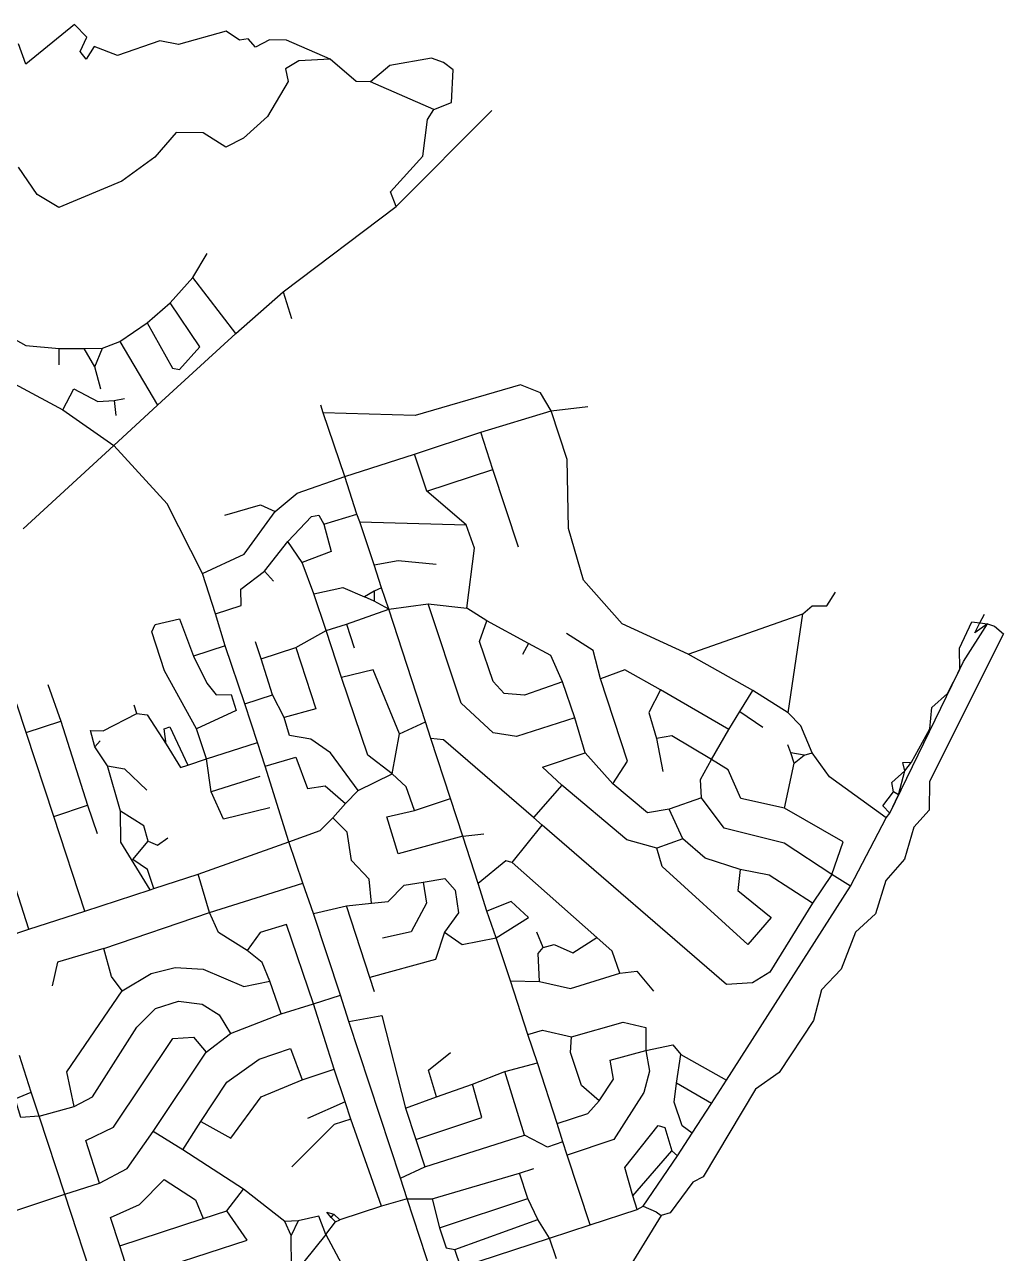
# Model space of a CAD drawing. Header units: metres. Extents: x 609554 to 651406, y 4826501 to 4857446.
# Drawn here: x 648898 to 651406, y 4849140 to 4852289 of the extents above; entities that cross this region are included whole.
import ezdxf

# ---------------------------------------------------------------- set-up
doc = ezdxf.new("R2010")
doc.units = ezdxf.units.M

msp = doc.modelspace()

# ---------------------------------------------------------------- linework, layer by layer
at = {"layer": 'ROADS'}
for points in [[(649681.2, 4852200), (649569.3, 4852249.3), (649526.1, 4852250.1), (649490.3, 4852230.8), (649471.3, 4852252.9), (649448.7, 4852248.7), (649414.6, 4852271.8), (649292.8, 4852238.1), (649244.8, 4852247.3), (649136.1, 4852209.4), (649076.3, 4852232.6), (649056.5, 4852200.2), (649040.9, 4852220.1), (649058, 4852256.5), (649026.4, 4852289), (648901.5, 4852187.6), (648882.8, 4852239.5)], [(649681.2, 4852200), (649600.6, 4852196), (649566.7, 4852175.8), (649573.5, 4852143.4), (649521, 4852053.6), (649459.5, 4851997.8), (649414.1, 4851974.6), (649355.5, 4852012), (649286.9, 4852012.2), (649231.9, 4851948.9), (649147.6, 4851887.4), (648985.7, 4851819.9), (648931, 4851853.9), (648882.6, 4851923.9)], [(649784.5, 4852142.1), (649747.6, 4852143.3), (649681.2, 4852200)], [(649947, 4852071.8), (649992, 4852089), (649996.6, 4852173.2), (649971.7, 4852192.2), (649941.1, 4852202.9), (649833.8, 4852183.8), (649784.5, 4852142.1)], [(649947, 4852071.8), (649784.5, 4852142.1)], [(649850.7, 4851822.8), (649835.8, 4851860.2), (649918.9, 4851952), (649930.2, 4852045.5), (649947, 4852071.8)], [(649850.7, 4851822.8), (650095.4, 4852069)], [(649561, 4851604.6), (649850.7, 4851822.8)], [(649329.1, 4851641.3), (649366.5, 4851702.5)], [(649271.7, 4851576.1), (649329.1, 4851641.3)], [(649439.8, 4851497.1), (649329.1, 4851641.3)], [(649439.8, 4851497.1), (649561, 4851604.6)], [(649561, 4851604.6), (649582.2, 4851535.7)], [(649212.8, 4851524.9), (649271.7, 4851576.1)], [(649212.8, 4851524.9), (649277.6, 4851408.9), (649295.3, 4851405.3), (649347.4, 4851462.9), (649271.7, 4851576.1)], [(648817.2, 4851513.7), (648901.9, 4851467), (648987.3, 4851459.2)], [(649142.3, 4851477.1), (649212.8, 4851524.9)], [(649097.6, 4851459.8), (649142.3, 4851477.1)], [(649142.3, 4851477.1), (649238.8, 4851313.6)], [(649238.8, 4851313.6), (649439.8, 4851497.1)], [(648986.9, 4851416.9), (648987.3, 4851459.2)], [(648987.3, 4851459.2), (649051.2, 4851458.9)], [(649051.2, 4851458.9), (649097.6, 4851459.8)], [(649078.1, 4851411.6), (649051.2, 4851458.9)], [(649078.1, 4851411.6), (649097.6, 4851459.8)], [(648770.3, 4851423.4), (648996.3, 4851301.6)], [(649094, 4851355), (649078.1, 4851411.6)], [(648996.3, 4851301.6), (649024.6, 4851355.3), (649086, 4851323), (649127.7, 4851326.1)], [(650247.3, 4851299.5), (650219.7, 4851345.5), (650168.8, 4851365.9), (649898.7, 4851286.9), (649663.5, 4851293.9)], [(649127, 4851210.3), (649238.8, 4851313.6)], [(649127.7, 4851326.1), (649154.3, 4851331)], [(649127.7, 4851326.1), (649132.4, 4851287.2)], [(649663.5, 4851293.9), (649657.3, 4851313.7)], [(650247.3, 4851299.5), (650341.6, 4851310.4)], [(648996.3, 4851301.6), (649127, 4851210.3)], [(649718.8, 4851131.3), (649663.5, 4851293.9)], [(650067.1, 4851244.7), (650247.3, 4851299.5)], [(650598.1, 4850675.8), (650429, 4850753.7), (650330, 4850865), (650291.9, 4850997.3), (650288.5, 4851174.2), (650247.3, 4851299.5)], [(649897, 4851188.4), (650067.1, 4851244.7)], [(650098, 4851149.1), (650067.1, 4851244.7)], [(648894.5, 4850997.2), (649127, 4851210.3)], [(649353.8, 4850882.1), (649263.6, 4851061.3), (649127, 4851210.3)], [(649718.8, 4851131.3), (649897, 4851188.4)], [(649928.5, 4851093.7), (649897, 4851188.4)], [(649540.1, 4851041.6), (649596.5, 4851088.3), (649718.8, 4851131.3)], [(649749.2, 4851034.5), (649718.8, 4851131.3)], [(649928.5, 4851093.7), (650098, 4851149.1)], [(650163.8, 4850950), (650098, 4851149.1)], [(650029.7, 4851007.5), (649928.5, 4851093.7)], [(649411.2, 4851031.7), (649502.7, 4851058.5), (649540.1, 4851041.6)], [(649353.8, 4850882.1), (649460.5, 4850931.6), (649540.1, 4851041.6)], [(649573.1, 4850964.3), (649633.1, 4851028.4), (649652.5, 4851031.7), (649665.4, 4851008.9)], [(649665.4, 4851008.9), (649749.2, 4851034.5)], [(649756.8, 4851014.6), (649749.2, 4851034.5)], [(649665.4, 4851008.9), (649683.6, 4850939), (649609.3, 4850910.6)], [(649793.7, 4850904.2), (649756.8, 4851014.6)], [(649756.8, 4851014.6), (650029.7, 4851007.5)], [(650031, 4850793.5), (650050.6, 4850946.9), (650029.7, 4851007.5)], [(649513.2, 4850888.2), (649573.1, 4850964.3)], [(649609.3, 4850910.6), (649573.1, 4850964.3)], [(649639, 4850830.4), (649609.3, 4850910.6)], [(649793.7, 4850904.2), (649855.2, 4850915.4), (649952.9, 4850906.1)], [(649813.1, 4850845.9), (649793.7, 4850904.2)], [(649387.1, 4850779), (649353.8, 4850882.1)], [(649387.1, 4850779), (649453.3, 4850800.1), (649452.7, 4850842.1), (649513.2, 4850888.2)], [(649513.2, 4850888.2), (649536, 4850862.6)], [(649639, 4850830.4), (649714, 4850846.8), (649769.4, 4850822.4)], [(649793.8, 4850836.9), (649769.4, 4850822.4)], [(649813.1, 4850845.9), (649793.8, 4850836.9)], [(649793.8, 4850836.9), (649794.3, 4850811.9)], [(649831.3, 4850790.9), (649813.1, 4850845.9)], [(649670.8, 4850736), (649639, 4850830.4)], [(649794.3, 4850811.9), (649769.4, 4850822.4)], [(649831.3, 4850790.9), (649794.3, 4850811.9)], [(649831.3, 4850790.9), (649932.1, 4850804.7)], [(649932.1, 4850804.7), (650031, 4850793.5)], [(650307.7, 4850512.5), (650158.4, 4850464.8), (650099.2, 4850473.7), (650016.7, 4850550.2), (649932.1, 4850804.7)], [(650892.1, 4850779.1), (650916.3, 4850799.6), (650953.4, 4850799.3), (650975.4, 4850834.7)], [(649412, 4850697.1), (649387.1, 4850779)], [(649723.2, 4850752.6), (649831.3, 4850790.9)], [(649925.2, 4850501.9), (649831.3, 4850790.9)], [(650082.7, 4850761.5), (650031, 4850793.5)], [(650598.1, 4850675.8), (650892.1, 4850779.1)], [(650854.2, 4850525.4), (650892.1, 4850779.1)], [(651345.3, 4850756.2), (651357.4, 4850778.4)], [(649338.9, 4850484.7), (649256.9, 4850632.6), (649224.4, 4850733.1), (649233.3, 4850751.6), (649295.2, 4850766.1), (649331.4, 4850670.6)], [(649670.8, 4850736), (649723.2, 4850752.6)], [(649723.2, 4850752.6), (649742.9, 4850691.9)], [(650276.8, 4850605), (650178.7, 4850570.2), (650127.1, 4850575.2), (650099, 4850605.7), (650063.4, 4850708.1), (650082.7, 4850761.5)], [(650189.4, 4850703.4), (650082.7, 4850761.5)], [(651383.4, 4850747.7), (651406, 4850728.1), (651217, 4850349.1), (651216.1, 4850276.1), (651176.3, 4850232.6), (651152.2, 4850150.7), (651104.8, 4850096.1), (651078, 4850010), (651026.8, 4849963.7), (650990.6, 4849868.8), (650939.8, 4849815.2), (650919.4, 4849736.9), (650831.2, 4849603.9), (650771, 4849561.1), (650636.6, 4849336.2), (650610.5, 4849322.7), (650552, 4849243.7), (650529.2, 4849237.4)], [(651114.7, 4850268), (651304, 4850657.2), (651365.4, 4850753.6)], [(651170.7, 4850399.2), (651217.5, 4850484.6), (651222.8, 4850539.1), (651263.1, 4850575), (651294, 4850636.2), (651293.2, 4850690.8), (651325.1, 4850758.6), (651345.3, 4850756.2)], [(651365.4, 4850753.6), (651332.6, 4850730.5), (651345.3, 4850756.2)], [(651345.3, 4850756.2), (651365.4, 4850753.6)], [(651365.4, 4850753.6), (651383.4, 4850747.7)], [(649593.4, 4850692.6), (649670.8, 4850736)], [(649710.1, 4850615.7), (649670.8, 4850736)], [(650374, 4850612.7), (650355.3, 4850685.4), (650286.3, 4850728.6)], [(649412, 4850697.1), (649331.4, 4850670.6)], [(649462.2, 4850548.3), (649412, 4850697.1)], [(649504.1, 4850664), (649489.9, 4850707.7)], [(649504.1, 4850664), (649593.4, 4850692.6)], [(649593.4, 4850692.6), (649644.5, 4850535.5), (649563, 4850513)], [(650189.4, 4850703.4), (650174.2, 4850675.1)], [(650276.8, 4850605), (650246.4, 4850672.4), (650189.4, 4850703.4)], [(649331.4, 4850670.6), (649365.6, 4850601.5), (649389.3, 4850571.6), (649427.2, 4850572.4), (649440.4, 4850531.5), (649338.9, 4850484.7)], [(649533.1, 4850571.5), (649504.1, 4850664)], [(650764.4, 4850582.9), (650598.1, 4850675.8)], [(649858.6, 4850471.6), (649791.7, 4850635.6), (649710.1, 4850615.7)], [(650527.3, 4850584.5), (650435.9, 4850635.8), (650374, 4850612.7)], [(648957.6, 4850598.1), (648991.1, 4850504.4)], [(649840.4, 4850369), (649777.8, 4850416.9), (649710.1, 4850615.7)], [(650307.7, 4850512.5), (650276.8, 4850605)], [(650405, 4850343.2), (650442.6, 4850401.9), (650374, 4850612.7)], [(650527.3, 4850584.5), (650497.2, 4850525.9), (650517.6, 4850459.3)], [(650702.6, 4850482.6), (650527.3, 4850584.5)], [(649462.2, 4850548.3), (649533.1, 4850571.5)], [(649563, 4850513), (649533.1, 4850571.5)], [(650730.6, 4850528.9), (650764.4, 4850582.9)], [(650854.2, 4850525.4), (650764.4, 4850582.9)], [(648902.2, 4850475), (648878.3, 4850547.3)], [(649078.3, 4850438), (649067.1, 4850480), (649099.5, 4850479.4), (649185.8, 4850523.8)], [(649185.8, 4850523.8), (649178.7, 4850544.8)], [(649185.8, 4850523.8), (649212.8, 4850520.2), (649260.9, 4850445.1)], [(649494.7, 4850449.4), (649462.2, 4850548.3)], [(650702.6, 4850482.6), (650730.6, 4850528.9)], [(650730.6, 4850528.9), (650789.9, 4850488.3)], [(650916.1, 4850423), (650887.2, 4850491.7), (650854.2, 4850525.4)], [(648902.2, 4850475), (648991.1, 4850504.4)], [(648991.1, 4850504.4), (649059.9, 4850288.7)], [(649753, 4850326.1), (649682, 4850423.1), (649631.7, 4850458.2), (649577, 4850467), (649563, 4850513)], [(649858.6, 4850471.6), (649925.2, 4850501.9)], [(649939, 4850459.2), (649925.2, 4850501.9)], [(650334.3, 4850423), (650307.7, 4850512.5)], [(648973.3, 4850259.4), (648902.2, 4850475)], [(649260.9, 4850445.1), (649256.2, 4850484.7), (649270.1, 4850489.7), (649316.4, 4850391.5)], [(649364, 4850407.5), (649338.9, 4850484.7)], [(649840.4, 4850369), (649858.6, 4850471.6)], [(650201.7, 4850257.1), (649971.6, 4850456.4), (649939, 4850459.2)], [(649989.6, 4850305.4), (649939, 4850459.2)], [(650658.3, 4850405.8), (650556.7, 4850466), (650517.6, 4850459.3)], [(650517.6, 4850459.3), (650533.4, 4850374.6)], [(650658.3, 4850405.8), (650702.6, 4850482.6)], [(649078.3, 4850438), (649091.9, 4850453.9)], [(649110.7, 4850389.5), (649078.3, 4850438)], [(649260.9, 4850445.1), (649297.9, 4850385.2), (649316.4, 4850391.5)], [(649364, 4850407.5), (649494.7, 4850449.4)], [(649514.9, 4850389), (649494.7, 4850449.4)], [(650861, 4850422.5), (650853.3, 4850443.7)], [(649316.4, 4850391.5), (649364, 4850407.5)], [(649376.2, 4850322.6), (649364, 4850407.5)], [(649514.9, 4850389), (649593.5, 4850411.5), (649622.9, 4850331.1), (649668.1, 4850337.9), (649720.9, 4850292.8)], [(650274.5, 4850340.2), (650225.4, 4850386), (650334.3, 4850423)], [(650405, 4850343.2), (650334.3, 4850423)], [(650632.2, 4850307.4), (650629.9, 4850354.3), (650658.3, 4850405.8)], [(650845.4, 4850280.9), (650733.3, 4850306.2), (650700.8, 4850379.6), (650658.3, 4850405.8)], [(650845.4, 4850280.9), (650869.7, 4850396.5)], [(650895.2, 4850417.2), (650861, 4850422.5)], [(650869.7, 4850396.5), (650861, 4850422.5)], [(650869.7, 4850396.5), (650895.2, 4850417.2)], [(650895.2, 4850417.2), (650916.1, 4850423)], [(651105.7, 4850256.7), (650960.8, 4850361.4), (650916.1, 4850423)], [(651153.5, 4850376.8), (651148.2, 4850398.4), (651170.7, 4850399.2)], [(651153.5, 4850376.8), (651170.7, 4850399.2)], [(649143.9, 4850273.4), (649110.7, 4850389.5)], [(649110.7, 4850389.5), (649154.2, 4850381.7), (649211.6, 4850327.4)], [(649575.7, 4850195.2), (649514.9, 4850389)], [(649753, 4850326.1), (649840.4, 4850369)], [(649897.5, 4850275), (649876.3, 4850335.7), (649840.4, 4850369)], [(651124.8, 4850323), (651120.1, 4850346.7), (651153.5, 4850376.8)], [(651137.1, 4850315.2), (651153.5, 4850376.8)], [(649501.3, 4850362.4), (649376.2, 4850322.6)], [(650274.5, 4850340.2), (650201.7, 4850257.1)], [(650517.8, 4850178.3), (650441.1, 4850199.9), (650274.5, 4850340.2)], [(650550.1, 4850278.9), (650494, 4850268.9), (650405, 4850343.2)], [(649526.9, 4850281.9), (649407.6, 4850252.8), (649376.2, 4850322.6)], [(649720.9, 4850292.8), (649753, 4850326.1)], [(649897.5, 4850275), (649989.6, 4850305.4)], [(650021.1, 4850209.3), (649989.6, 4850305.4)], [(650632.2, 4850307.4), (650550.1, 4850278.9)], [(650966.2, 4850111.4), (650844.7, 4850191.6), (650690.7, 4850229.8), (650632.2, 4850307.4)], [(651114.7, 4850268), (651097.3, 4850287), (651124.8, 4850323)], [(651114.7, 4850268), (651137.1, 4850315.2)], [(651137.1, 4850315.2), (651124.8, 4850323)], [(648973.3, 4850259.4), (649059.9, 4850288.7)], [(649059.9, 4850288.7), (649084.5, 4850215.8)], [(649219.7, 4850072), (649144.7, 4850194.1), (649143.9, 4850273.4)], [(649215.2, 4850196.6), (649203.7, 4850235.4), (649143.9, 4850273.4)], [(649687.9, 4850256.3), (649720.9, 4850292.8)], [(650021.1, 4850209.3), (649855.5, 4850164.3), (649826.8, 4850258.8), (649897.5, 4850275)], [(650584.4, 4850202.5), (650550.1, 4850278.9)], [(650966.2, 4850111.4), (650995.8, 4850194.9), (650845.4, 4850280.9)], [(648909.5, 4849970.7), (648816, 4850260.1)], [(649052.6, 4850017.5), (648973.3, 4850259.4)], [(649575.7, 4850195.2), (649655.8, 4850223.7), (649687.9, 4850256.3)], [(649787.3, 4850038), (649780.8, 4850098.9), (649735.8, 4850147.1), (649724.4, 4850219.9), (649687.9, 4850256.3)], [(650224.4, 4850237.4), (650201.7, 4850257.1)], [(651014.1, 4850080.9), (651105.7, 4850256.7)], [(651105.7, 4850256.7), (651114.7, 4850268)], [(650021.1, 4850209.3), (650074.9, 4850215.2)], [(650060.4, 4850088), (650021.1, 4850209.3)], [(650147.1, 4850141.5), (650224.4, 4850237.4)], [(650917.2, 4850037.5), (650807.3, 4849860.4), (650762.9, 4849833.1), (650696.9, 4849829.5), (650224.4, 4850237.4)], [(649229.3, 4850075.1), (649213.2, 4850123.6), (649176, 4850149.4), (649215.2, 4850196.6)], [(649215.2, 4850196.6), (649238.7, 4850186.5), (649265.4, 4850204.9)], [(649343.4, 4850112.3), (649575.7, 4850195.2)], [(649611.2, 4850088.7), (649575.7, 4850195.2)], [(650584.4, 4850202.5), (650517.8, 4850178.3)], [(650731.9, 4850124.2), (650725.9, 4850070), (650810.7, 4850000.6), (650751.5, 4849931.5), (650531.8, 4850131.5), (650517.8, 4850178.3)], [(650731.9, 4850124.2), (650642.3, 4850152.5), (650584.4, 4850202.5)], [(650147.1, 4850141.5), (650131.5, 4850146.3), (650060.4, 4850088)], [(649229.3, 4850075.1), (649343.4, 4850112.3)], [(649372.5, 4850013.3), (649343.4, 4850112.3)], [(650364.7, 4849949.5), (650147.1, 4850141.5)], [(650917.2, 4850037.5), (650806.2, 4850109.5), (650731.9, 4850124.2)], [(649372.5, 4850013.3), (649611.2, 4850088.7)], [(649638.5, 4850010.8), (649611.2, 4850088.7)], [(649787.3, 4850038), (649829.6, 4850041.8), (649870.9, 4850083.5), (649919.7, 4850091.4)], [(649919.7, 4850091.4), (649927.8, 4850037.6), (649888.6, 4849963.8), (649815.6, 4849947.5)], [(649919.7, 4850091.4), (649975.1, 4850100.4), (650001.7, 4850070.9), (650010, 4850013), (649974.5, 4849963.2)], [(650082.7, 4850017.5), (650060.4, 4850088)], [(650696.8, 4849583.7), (651014.1, 4850080.9)], [(650966.2, 4850111.4), (650917.2, 4850037.5)], [(651014.1, 4850080.9), (650966.2, 4850111.4)], [(649052.6, 4850017.5), (649219.7, 4850072)], [(649219.7, 4850072), (649229.3, 4850075.1)], [(648909.5, 4849970.7), (649052.6, 4850017.5)], [(649638.5, 4850010.8), (649723.1, 4850030.8)], [(649723.1, 4850030.8), (649787.3, 4850038)], [(649782.7, 4849846.9), (649723.1, 4850030.8)], [(650106.5, 4849948.6), (650189.5, 4850001.3), (650145.1, 4850042.3), (650082.7, 4850017.5)], [(650106.5, 4849948.6), (650082.7, 4850017.5)], [(649101.4, 4849921.1), (649372.5, 4850013.3)], [(649468.5, 4849916.6), (649395.3, 4849962.3), (649372.5, 4850013.3)], [(649707.4, 4849802.2), (649638.5, 4850010.8)], [(648789.6, 4849931.2), (648909.5, 4849970.7)], [(649638.5, 4849779.8), (649569, 4849983.2), (649502.2, 4849962.5), (649468.5, 4849916.6)], [(649974.5, 4849963.2), (649951.2, 4849893), (649782.7, 4849846.9)], [(649974.5, 4849963.2), (650019.7, 4849931.3), (650106.5, 4849948.6)], [(650226.5, 4849924.4), (650210.6, 4849963.2)], [(650143.1, 4849838.4), (650106.5, 4849948.6)], [(650217.3, 4849836.8), (650214.5, 4849908.7), (650226.5, 4849924.4)], [(650226.5, 4849924.4), (650254.8, 4849931.5), (650303, 4849910.4), (650364.7, 4849949.5)], [(650423.4, 4849858.5), (650403.6, 4849914.2), (650364.7, 4849949.5)], [(649101.4, 4849921.1), (648982.9, 4849886.8), (648968.9, 4849825.7)], [(649148.4, 4849812.8), (649121.1, 4849849.7), (649101.4, 4849921.1)], [(649526.6, 4849838), (649507, 4849885.5), (649468.5, 4849916.6)], [(649148.4, 4849812.8), (649222.7, 4849857), (649284.4, 4849873.1), (649355.9, 4849868.7), (649459.9, 4849824.2), (649526.6, 4849838)], [(650423.4, 4849858.5), (650467, 4849863.3), (650509.4, 4849812.1)], [(649555.5, 4849753.9), (649526.6, 4849838)], [(649794.4, 4849810.4), (649782.7, 4849846.9)], [(650143.1, 4849838.4), (650217.3, 4849836.8)], [(650187.9, 4849701.2), (650143.1, 4849838.4)], [(650217.3, 4849836.8), (650297.3, 4849819.2), (650423.4, 4849858.5)], [(649025.4, 4849516.3), (649006.2, 4849605.8), (649148.4, 4849812.8)], [(649638.5, 4849779.8), (649707.4, 4849802.2)], [(649729.1, 4849734.6), (649707.4, 4849802.2)], [(649025.4, 4849516.3), (649072.2, 4849541.3), (649186.2, 4849719.6), (649233.8, 4849767.5), (649292.3, 4849786.9), (649353.6, 4849779.1), (649396.7, 4849751.4), (649425.8, 4849703.5)], [(649555.5, 4849753.9), (649638.5, 4849779.8)], [(649691.7, 4849611.9), (649638.5, 4849779.8)], [(649425.8, 4849703.5), (649555.5, 4849753.9)], [(649729.1, 4849734.6), (649813.4, 4849749.5), (649873.8, 4849512.5)], [(649861.1, 4849333), (649729.1, 4849734.6)], [(649363.2, 4849655.7), (649425.8, 4849703.5)], [(650187.9, 4849701.2), (650225.6, 4849711.9), (650299.2, 4849695.3)], [(650299.2, 4849695.3), (650432.1, 4849732.7), (650489.8, 4849718.7), (650490.1, 4849660.2)], [(649090.2, 4849319.7), (649055.6, 4849429.2), (649126.1, 4849463.7), (649277.8, 4849691.1), (649331.1, 4849694.1), (649363.2, 4849655.7)], [(650212, 4849628.2), (650187.9, 4849701.2)], [(650370.5, 4849531.5), (650324.9, 4849570.7), (650297, 4849655.2), (650299.2, 4849695.3)], [(650490.1, 4849660.2), (650559.2, 4849674.4), (650579.6, 4849650)], [(648915.3, 4849553.6), (648885.2, 4849647.2)], [(649227.7, 4849452.2), (649363.2, 4849655.7)], [(649350.3, 4849478.1), (649416.5, 4849579.2), (649499.4, 4849638.1), (649579.3, 4849665), (649609.5, 4849584.9)], [(649953.9, 4849541), (649933.2, 4849609.6), (649989.3, 4849654.6)], [(650490.1, 4849660.2), (650498.9, 4849606.9), (650484.5, 4849552.6), (650407.8, 4849432.2), (650288.2, 4849392)], [(650370.5, 4849531.5), (650406.9, 4849586.2), (650398.3, 4849635.1), (650490.1, 4849660.2)], [(650568.5, 4849576.7), (650579.6, 4849650)], [(650579.6, 4849650), (650696.8, 4849583.7)], [(649609.5, 4849584.9), (649691.7, 4849611.9)], [(649719.5, 4849528.1), (649691.7, 4849611.9)], [(650128.5, 4849606.2), (650212, 4849628.2)], [(650262.9, 4849473.1), (650212, 4849628.2)], [(649350.3, 4849478.1), (649427.1, 4849435.4), (649504.1, 4849541.6), (649609.5, 4849584.9)], [(650046.1, 4849573.7), (650128.5, 4849606.2)], [(650178.7, 4849443.3), (650128.5, 4849606.2)], [(650608.9, 4849448.2), (650582.7, 4849467.4), (650562.6, 4849527.5), (650568.5, 4849576.7)], [(650658.3, 4849524.4), (650568.5, 4849576.7)], [(650658.3, 4849524.4), (650696.8, 4849583.7)], [(648936.1, 4849491.7), (648888.8, 4849488.5), (648874, 4849535.8), (648915.3, 4849553.6)], [(648936.1, 4849491.7), (648915.3, 4849553.6)], [(649900.3, 4849432), (650069.6, 4849488.1), (650046.1, 4849573.7)], [(649953.9, 4849541), (650046.1, 4849573.7)], [(648936.1, 4849491.7), (649025.4, 4849516.3)], [(649719.5, 4849528.1), (649623.5, 4849485.5)], [(649733.9, 4849484.4), (649719.5, 4849528.1)], [(649873.8, 4849512.5), (649953.9, 4849541)], [(650262.9, 4849473.1), (650341.6, 4849499), (650370.5, 4849531.5)], [(650608.9, 4849448.2), (650658.3, 4849524.4)], [(649001.5, 4849291.7), (648936.1, 4849491.7)], [(649733.9, 4849484.4), (649691.8, 4849470.5), (649582.7, 4849361.7)], [(649812.4, 4849260.9), (649733.9, 4849484.4)], [(649873.8, 4849512.5), (649900.3, 4849432)], [(649090.2, 4849319.7), (649161.2, 4849357.7), (649227.7, 4849452.2)], [(649304, 4849405.1), (649227.7, 4849452.2)], [(649304, 4849405.1), (649350.3, 4849478.1)], [(650277.2, 4849425.6), (650262.9, 4849473.1)], [(650456.9, 4849287.4), (650436.1, 4849360.4), (650521.5, 4849467.9), (650538.2, 4849463.1), (650556.9, 4849402.9)], [(649900.3, 4849432), (649923.7, 4849362.3)], [(649923.7, 4849362.3), (650178.7, 4849443.3)], [(650277.2, 4849425.6), (650237.6, 4849412.7), (650178.7, 4849443.3)], [(650288.2, 4849392), (650277.2, 4849425.6)], [(650571.3, 4849390.1), (650608.9, 4849448.2)], [(649459, 4849305), (649304, 4849405.1)], [(650347.2, 4849213.1), (650288.2, 4849392)], [(650456.9, 4849287.4), (650556.9, 4849402.9)], [(650482.8, 4849260.9), (650571.3, 4849390.1)], [(650556.9, 4849402.9), (650571.3, 4849390.1)], [(649861.1, 4849333), (649923.7, 4849362.3)], [(650166.1, 4849346.1), (650202.9, 4849357.9)], [(649142.3, 4849159.8), (649118.6, 4849232.1), (649192.6, 4849265.7), (649255.8, 4849329.2), (649335.8, 4849277.8), (649355.9, 4849229.9)], [(649878.7, 4849279.7), (649861.1, 4849333)], [(649942.9, 4849279.7), (650166.1, 4849346.1)], [(650187.5, 4849280.6), (650166.1, 4849346.1)], [(649001.5, 4849291.7), (649090.2, 4849319.7)], [(649416.6, 4849249.2), (649459, 4849305)], [(649565.2, 4849221.6), (649459, 4849305)], [(648737.4, 4849203.9), (649001.5, 4849291.7)], [(649081.2, 4849048.9), (649001.5, 4849291.7)], [(649878.7, 4849279.7), (649812.4, 4849260.9)], [(649943.4, 4849081.5), (649878.7, 4849279.7)], [(649878.7, 4849279.7), (649942.9, 4849279.7)], [(649942.9, 4849279.7), (649961.2, 4849206)], [(649961.2, 4849206), (650187.5, 4849280.6)], [(650213.1, 4849226.9), (650187.5, 4849280.6)], [(650467.7, 4849252.5), (650456.9, 4849287.4)], [(649169.1, 4849077), (649469, 4849174), (649416.6, 4849249.2)], [(649355.9, 4849229.9), (649416.6, 4849249.2)], [(649670.4, 4849188.9), (649652.6, 4849235.6), (649599.1, 4849223.2)], [(649684.1, 4849232.3), (649672.3, 4849245.9), (649690.6, 4849240.9)], [(649684.1, 4849232.3), (649690.6, 4849240.9)], [(649695.3, 4849221.1), (649684.1, 4849232.3)], [(649706, 4849226.3), (649690.6, 4849240.9)], [(649812.4, 4849260.9), (649706, 4849226.3)], [(650529.2, 4849237.4), (650283.7, 4848838.1), (650182, 4848703.4), (650151.2, 4848630.9)], [(650347.2, 4849213.1), (650467.7, 4849252.5)], [(650467.7, 4849252.5), (650482.8, 4849260.9)], [(650482.8, 4849260.9), (650516.3, 4849246.9)], [(650516.3, 4849246.9), (650529.2, 4849237.4)], [(649142.3, 4849159.8), (649355.9, 4849229.9)], [(649599.1, 4849223.2), (649565.2, 4849221.6)], [(649581, 4849185.9), (649565.2, 4849221.6)], [(649599.1, 4849223.2), (649581, 4849185.9)], [(649670.4, 4849188.9), (649695.3, 4849221.1)], [(649695.3, 4849221.1), (649706, 4849226.3)], [(649961.2, 4849206), (649978.2, 4849154.2), (650000.7, 4849150.3)], [(650000.7, 4849150.3), (650213.1, 4849226.9)], [(650243.5, 4849178.9), (650213.1, 4849226.9)], [(650243.5, 4849178.9), (650347.2, 4849213.1)], [(649582.3, 4849102.2), (649581, 4849185.9)], [(649670.4, 4849188.9), (649614.1, 4849118.8), (649582.3, 4849102.2)], [(649670.4, 4849188.9), (649715.8, 4849102.2)], [(650015.8, 4849104.9), (650243.5, 4849178.9)], [(650261, 4849126), (650243.5, 4849178.9)], [(649169.1, 4849077), (649142.3, 4849159.8)], [(650015.8, 4849104.9), (650000.7, 4849150.3)]]:
    msp.add_lwpolyline(points, dxfattribs=at)

doc.saveas('drawing.dxf')
